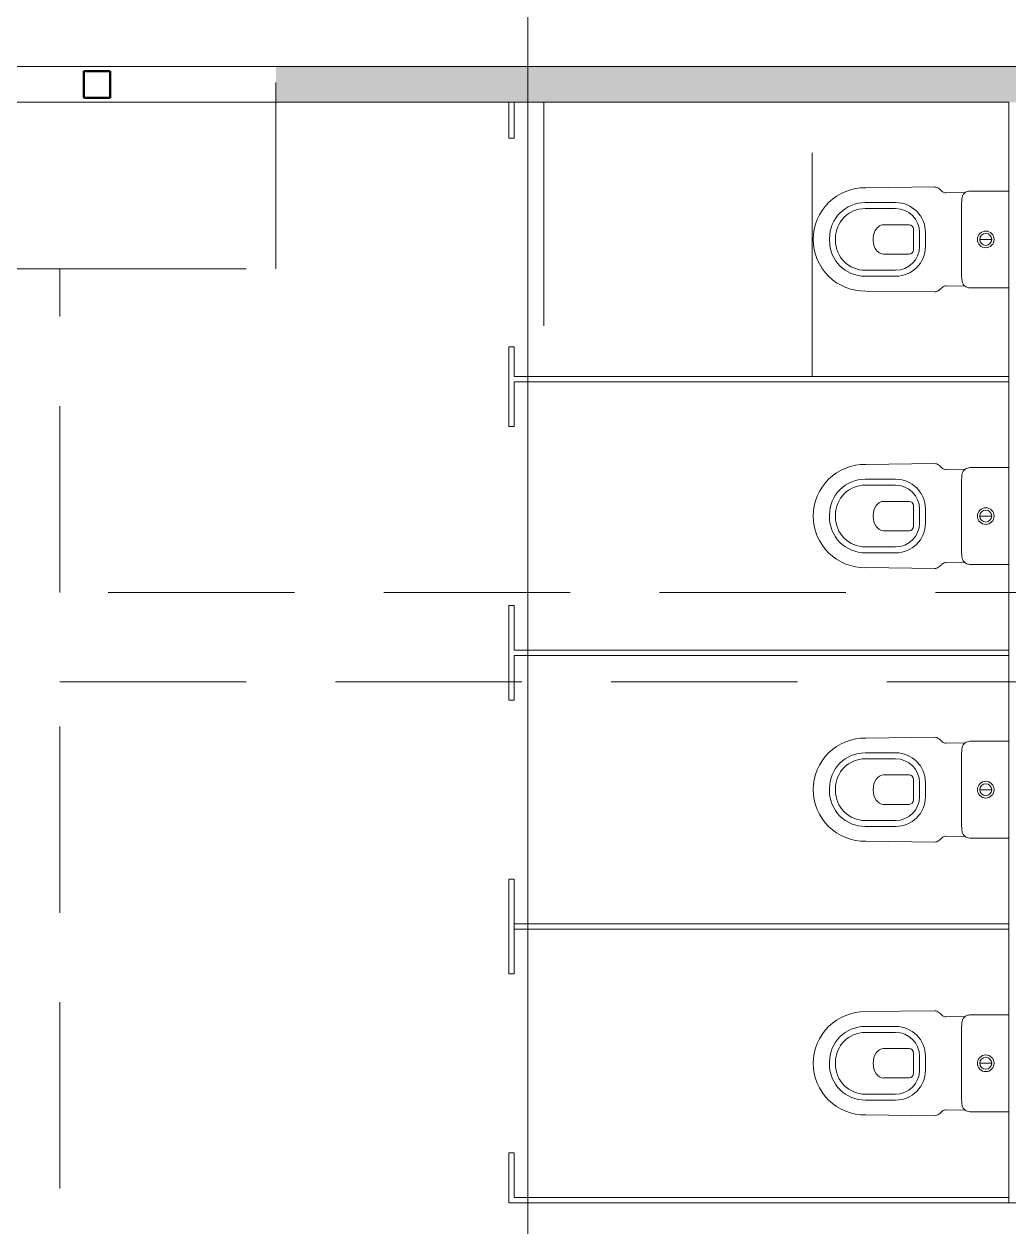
# Model space of a CAD drawing. Header units: millimetres. Extents: x 1606 to 301010, y -5142 to 244250.
# Drawn here: x 100994 to 104297, y 217296 to 221332 of the extents above; entities that cross this region are included whole.
import ezdxf

# ---------------------------------------------------------------- set-up
doc = ezdxf.new("R2010")
doc.units = ezdxf.units.MM
for name, pattern in [('_SGE_Grid Line', [16250, 15000, -625, 0, -625]), ('_SGE_Hidden', [925, 625, -300]), ('Dash', [1250, 750, -500])]:
    doc.linetypes.add(name, pattern=pattern)
for name, color, linetype, lineweight in [('0-1', 7, 'Continuous', 5), ('A-WALL-1', 253, 'Continuous', 9), ('I-WALL-1', 253, 'Continuous', 9), ('P-SANR-FIXT-1', 253, 'Continuous', 9), ('P-SANR-FIXT-2', 6, 'Dash', 9), ('S-BEAM-1', 7, '_SGE_Hidden', 18), ('S-BEAM-HDLN-1', 7, '_SGE_Hidden', 18), ('S-COLS', 52, 'Continuous', 18), ('S-COLS-SYMB', 171, 'Continuous', 50), ('S-FNDN-1', 32, '_SGE_Hidden', 18), ('S-GRID-1', 1, '_SGE_Grid Line', 13)]:
    doc.layers.add(name, color=color, linetype=linetype, lineweight=lineweight)
doc.layers.add('A-WALL-PATT-1', color=254, linetype='Continuous', lineweight=35, transparency=1)

# ---------------------------------------------------------------- blocks, each defined once
blk = doc.blocks.new('WYA_PF_WC_Toilet_Caroma_Liano_Cleanflush_Easy Height - Liano-7275037-WAREHOUSE SLAB PLAN')
at = {"layer": 'P-SANR-FIXT-1'}
for p, q in [((75739.6, 221069.1), (75414.9, 221069.1)), ((75414.9, 221069.1), (75414.9, 220937.7)), ((75739.6, 220937.7), (75739.6, 221069.1)), ((75577.3, 220971.1), (75577.3, 221011.4)), ((75420.2, 220922.6), (75421.4, 220858.8)), ((75577.3, 220910.1), (75461.8, 220910.1)), ((75577.3, 220910.1), (75692.8, 220910.1)), ((75733.2, 220858.8), (75734.3, 220922.6)), ((75401.4, 220820.4), (75404, 220588.7)), ((75577.3, 220789.1), (75553.7, 220789.1)), ((75577.3, 220789.1), (75600.8, 220789.1)), ((75750.5, 220588.7), (75753.1, 220820.4)), ((75577.3, 220749.1), (75543, 220749.1)), ((75577.3, 220769.1), (75553.7, 220769.1)), ((75577.3, 220769.1), (75600.8, 220769.1)), ((75577.3, 220749.1), (75611.5, 220749.1)), ((75528, 220734.1), (75528, 220648.6)), ((75626.5, 220734.1), (75626.5, 220648.6)), ((75453.7, 220689.1), (75453.7, 220587.1)), ((75473.7, 220689.1), (75473.7, 220587.1)), ((75680.8, 220689.1), (75680.8, 220587.1)), ((75700.8, 220689.1), (75700.8, 220587.1)), ((75577.3, 220487.1), (75573.7, 220487.1)), ((75577.3, 220467.1), (75573.7, 220467.1)), ((75577.3, 220487.1), (75580.8, 220487.1)), ((75577.3, 220467.1), (75580.8, 220467.1))]:
    blk.add_line(p, q, dxfattribs=at)
for radius in [28, 20.1]:
    blk.add_circle((75577.3, 220991.3), radius, dxfattribs=at)
for centre, radius, start, end in [((75439, 220937.7), 24.1, 180, 218.728), ((75439.4, 220934.3), 22.5, 211.539, 261.5271), ((75461.8, 221084.4), 174.3, 261.5271, 270), ((75692.8, 221084.4), 174.3, 270, 278.4729), ((75715.1, 220934.3), 22.5, 278.4729, 328.461), ((75715.5, 220937.7), 24.1, 321.272, 0), ((75421.7, 220820.6), 20.3, 138.7678, 180.3721), ((71694.1, 224134.3), 4967.2, 318.3626, 318.5371), ((75401.3, 220858.5), 20.1, 319.06, 0.7974), ((75753.3, 220858.5), 20.1, 179.2026, 220.94), ((79460.4, 224134.3), 4967.2, 221.4629, 221.6374), ((75732.8, 220820.6), 20.3, 359.6279, 41.2322), ((75553.7, 220689.1), 100, 90, 180), ((75600.8, 220689.1), 100, 0, 90), ((75553.7, 220689.1), 80, 90, 180), ((75543, 220734.1), 15, 90, 180), ((75600.8, 220689.1), 80, 0, 90), ((75611.5, 220734.1), 15, 0, 90), ((75577.6, 220585.8), 173.6, 179.0526, 269.9087), ((75573.7, 220587.1), 120, 180, 270), ((75573.7, 220587.1), 100, 180, 270), ((75577, 220585.8), 173.6, 270.0913, 0.9474), ((75580.8, 220587.1), 100, 270, 0), ((75580.8, 220587.1), 120, 270, 0)]:
    blk.add_arc(centre, radius, start, end, dxfattribs=at)
blk.add_ellipse((75577.3, 220648.6), major_axis=(49.3, 0), ratio=0.710354, start_param=3.141593, end_param=6.283185, dxfattribs=at)
blk = doc.blocks.new('WYA_PF_WC_Toilet_Ambulant - WC_Exposed Cistern-6055159-WAREHOUSE SLAB PLAN')
at = {"layer": 'P-SANR-FIXT-1'}
for p, q in [((162.3, 0), (-162.3, 0)), ((-162.3, 0), (-162.3, -131.4)), ((162.3, -131.4), (162.3, 0)), ((0, -98), (0, -57.7)), ((-157, -146.5), (-155.9, -210.3)), ((0, -159), (-115.5, -159)), ((0, -159), (115.5, -159)), ((155.9, -210.3), (157, -146.5)), ((-175.9, -248.7), (-173.3, -480.4)), ((0, -280), (-23.6, -280)), ((0, -280), (23.6, -280)), ((173.3, -480.4), (175.9, -248.7)), ((0, -320), (-34.3, -320)), ((0, -300), (-23.6, -300)), ((0, -300), (23.6, -300)), ((0, -320), (34.3, -320)), ((-49.3, -335), (-49.3, -420.5)), ((49.3, -335), (49.3, -420.5)), ((-123.6, -380), (-123.6, -482)), ((-103.6, -380), (-103.6, -482)), ((103.6, -380), (103.6, -482)), ((123.6, -380), (123.6, -482)), ((0, -582), (-3.6, -582)), ((0, -602), (-3.6, -602)), ((0, -582), (3.6, -582)), ((0, -602), (3.6, -602))]:
    blk.add_line(p, q, dxfattribs=at)
for radius in [28, 20.1]:
    blk.add_circle((0, -77.8), radius, dxfattribs=at)
for centre, radius, start, end in [((-138.2, -131.4), 24.1, 180, 218.728), ((-137.9, -134.8), 22.5, 211.539, 261.5271), ((-115.5, 15.3), 174.3, 261.5271, 270), ((115.5, 15.3), 174.3, 270, 278.4729), ((137.9, -134.8), 22.5, 278.4729, 328.461), ((138.2, -131.4), 24.1, 321.272, 360), ((-155.5, -248.5), 20.3, 138.7678, 180.3721), ((-3883.2, 3065.2), 4967.2, 318.3626, 318.5371), ((-176, -210.6), 20.1, 319.06, 0.7974), ((176, -210.6), 20.1, 179.2026, 220.94), ((3883.2, 3065.2), 4967.2, 221.4629, 221.6374), ((155.5, -248.5), 20.3, 359.6279, 41.2322), ((-23.6, -380), 100, 90, 180), ((23.6, -380), 100, 0, 90), ((-23.6, -380), 80, 90, 180), ((-34.3, -335), 15, 90, 180), ((23.6, -380), 80, 0, 90), ((34.3, -335), 15, 0, 90), ((0.3, -483.3), 173.6, 179.0526, 269.9087), ((-3.6, -482), 120, 180, 270), ((-3.6, -482), 100, 180, 270), ((-0.3, -483.3), 173.6, 270.0913, 0.9474), ((3.6, -482), 100, 270, 0), ((3.6, -482), 120, 270, 0)]:
    blk.add_arc(centre, radius, start, end, dxfattribs=at)
blk.add_ellipse((0, -420.5), major_axis=(-49.3, 0), ratio=0.710354, start_param=0, end_param=3.141593, dxfattribs=at)
at = {"layer": 'P-SANR-FIXT-2'}
for p, q in [((-460, -660), (-460, -1560)), ((460, -660), (-460, -660)), ((460, -1560), (460, -660)), ((-460, -1560), (460, -1560))]:
    blk.add_line(p, q, dxfattribs=at)
blk = doc.blocks.new('23041_Modscape EF_ Central_V22_rvt-1-WAREHOUSE SLAB PLAN')
at = {"layer": 'A-WALL-PATT-1'}
h = blk.add_hatch(color=256, dxfattribs=at)
h.paths.add_polyline_path([(83975.3, 221069.1), (84095.3, 221069.1), (84095.3, 221189.1), (82472.5, 221189.1), (82472.5, 221069.1), (82975.3, 221069.1)])
h.paths.add_polyline_path([(82172.5, 221069.1), (82172.5, 221189.1), (79942.8, 221189.1), (79942.8, 221069.1), (80739.5, 221069.1)])
h.paths.add_polyline_path([(76296.6, 221069.1), (78310, 221069.1), (78310, 221189.1), (74747.5, 221189.1), (74747.5, 221069.1), (76045.3, 221069.1)])
h.paths.add_polyline_path([(72409.3, 221069.1), (74447.5, 221069.1), (74447.5, 221189.1), (71610.3, 221189.1), (71610.3, 221069.1), (72391.3, 221069.1)])
h.paths.add_polyline_path([(78742.8, 221069.1), (78742.8, 221189.1), (78610, 221189.1), (78610, 221069.1)])
h.paths.add_polyline_path([(70351.3, 221069.1), (70410.3, 221069.1), (70410.3, 221189.1), (68191.3, 221189.1), (68191.3, 221069.1), (70231.3, 221069.1)])
h.paths.add_polyline_path([(66522.1, 221069.1), (66572.5, 221069.1), (66572.5, 221189.1), (66369.3, 221189.1), (66369.3, 221069.1)])
at = {"layer": 'A-WALL-1'}
for p, q in [((84095.3, 221189.1), (68191.3, 221189.1)), ((84095.3, 221189.1), (68191.3, 221189.1)), ((70351.3, 221069.1), (72391.3, 221069.1)), ((70351.3, 221069.1), (72391.3, 221069.1)), ((72391.3, 221069.1), (72409.3, 221069.1)), ((72409.3, 221069.1), (74069.3, 221069.1)), ((72409.3, 221069.1), (74069.3, 221069.1)), ((74069.3, 221069.1), (74069.3, 220771.4)), ((74069.3, 221069.1), (74069.3, 220771.4)), ((74069.3, 220771.4), (74069.3, 220446.8)), ((74069.3, 220771.4), (74069.3, 220446.8)), ((74069.3, 220446.8), (74069.3, 220149.1)), ((74069.3, 220446.8), (74069.3, 220149.1)), ((74069.3, 220149.1), (74069.3, 220131.1)), ((74069.3, 220131.1), (74069.3, 219843.4)), ((74069.3, 220131.1), (74069.3, 219843.4)), ((74069.3, 219843.4), (74069.3, 219518.8)), ((74069.3, 219843.4), (74069.3, 219518.8)), ((74069.3, 219518.8), (74069.3, 219231.1)), ((74069.3, 219518.8), (74069.3, 219231.1)), ((74069.3, 219231.1), (74069.3, 219213.1)), ((74069.3, 219213.1), (74069.3, 218925.4)), ((74069.3, 219213.1), (74069.3, 218925.4)), ((74069.3, 218925.4), (74069.3, 218600.8)), ((74069.3, 218925.4), (74069.3, 218600.8)), ((74069.3, 218600.8), (74069.3, 218313.1)), ((74069.3, 218600.8), (74069.3, 218313.1)), ((74069.3, 218313.1), (74069.3, 218295.1)), ((74069.3, 218295.1), (74069.3, 218007.4)), ((74069.3, 218295.1), (74069.3, 218007.4)), ((74069.3, 218007.4), (74069.3, 217682.8)), ((74069.3, 218007.4), (74069.3, 217682.8)), ((74069.3, 217682.8), (74069.3, 217497.1)), ((74069.3, 217682.8), (74069.3, 217497.1)), ((74069.3, 217497.1), (74069.3, 217395.1)), ((74069.3, 217395.1), (74069.3, 217497.1)), ((74069.3, 217377.1), (74069.3, 217395.1)), ((74069.3, 217377.1), (77319.3, 217377.1)), ((74069.3, 217377.1), (77319.3, 217377.1))]:
    blk.add_line(p, q, dxfattribs=at)
at = {"layer": 'I-WALL-1'}
for p, q in [((72391.3, 221069.1), (72391.3, 220949.1)), ((72391.3, 221069.1), (72391.3, 220949.1)), ((72391.3, 221069.1), (72409.3, 221069.1)), ((72409.3, 220949.1), (72409.3, 221069.1)), ((72409.3, 220949.1), (72409.3, 221069.1)), ((72391.3, 220949.1), (72409.3, 220949.1)), ((72409.3, 220949.1), (72391.3, 220949.1)), ((72391.3, 220249.1), (72391.3, 219981.1)), ((72409.3, 220249.1), (72391.3, 220249.1)), ((72391.3, 220249.1), (72391.3, 219981.1)), ((72391.3, 220249.1), (72409.3, 220249.1)), ((72409.3, 220149.1), (72409.3, 220249.1)), ((72409.3, 220149.1), (72409.3, 220249.1)), ((74069.3, 220149.1), (72409.3, 220149.1)), ((74069.3, 220149.1), (72409.3, 220149.1)), ((74069.3, 220149.1), (74069.3, 220131.1)), ((72409.3, 220131.1), (74069.3, 220131.1)), ((72409.3, 220131.1), (74069.3, 220131.1)), ((72409.3, 219981.1), (72409.3, 220131.1)), ((72409.3, 219981.1), (72409.3, 220131.1)), ((72391.3, 219981.1), (72409.3, 219981.1)), ((72409.3, 219981.1), (72391.3, 219981.1)), ((72391.3, 219381.1), (72391.3, 219063.1)), ((72409.3, 219381.1), (72391.3, 219381.1)), ((72391.3, 219381.1), (72391.3, 219063.1)), ((72391.3, 219381.1), (72409.3, 219381.1)), ((72409.3, 219231.1), (72409.3, 219381.1)), ((72409.3, 219231.1), (72409.3, 219381.1)), ((74069.3, 219231.1), (72409.3, 219231.1)), ((74069.3, 219231.1), (72409.3, 219231.1)), ((72409.3, 219213.1), (74069.3, 219213.1)), ((72409.3, 219213.1), (74069.3, 219213.1)), ((72409.3, 219063.1), (72409.3, 219213.1)), ((72409.3, 219063.1), (72409.3, 219213.1)), ((74069.3, 219231.1), (74069.3, 219213.1)), ((72391.3, 219063.1), (72409.3, 219063.1)), ((72409.3, 219063.1), (72391.3, 219063.1)), ((72391.3, 218463.1), (72391.3, 218145.1)), ((72409.3, 218463.1), (72391.3, 218463.1)), ((72391.3, 218463.1), (72391.3, 218145.1)), ((72391.3, 218463.1), (72409.3, 218463.1)), ((72409.3, 218145.1), (72409.3, 218463.1)), ((72409.3, 218313.1), (72409.3, 218463.1)), ((74069.3, 218313.1), (72409.3, 218313.1)), ((72409.3, 218313.1), (72409.3, 218295.1)), ((72409.3, 218295.1), (72409.3, 218313.1)), ((74069.3, 218313.1), (72409.3, 218313.1)), ((72409.3, 218295.1), (72409.3, 218313.1)), ((72409.3, 218295.1), (74069.3, 218295.1)), ((72409.3, 218295.1), (74069.3, 218295.1)), ((72409.3, 218145.1), (72409.3, 218295.1)), ((74069.3, 218313.1), (74069.3, 218295.1)), ((72391.3, 218145.1), (72409.3, 218145.1)), ((72409.3, 218145.1), (72391.3, 218145.1)), ((72391.3, 217545.1), (72391.3, 217395.1)), ((72409.3, 217545.1), (72391.3, 217545.1)), ((72391.3, 217545.1), (72391.3, 217395.1)), ((72391.3, 217545.1), (72409.3, 217545.1)), ((72409.3, 217395.1), (72409.3, 217545.1)), ((72409.3, 217395.1), (72409.3, 217545.1)), ((72391.3, 217395.1), (72391.3, 217377.1)), ((72391.3, 217377.1), (72391.3, 217395.1)), ((74069.3, 217395.1), (72409.3, 217395.1)), ((74069.3, 217395.1), (72409.3, 217395.1)), ((74069.3, 217395.1), (74069.3, 217377.1)), ((72391.3, 217377.1), (74069.3, 217377.1)), ((72391.3, 217377.1), (74069.3, 217377.1))]:
    blk.add_line(p, q, dxfattribs=at)
at = {"layer": 'P-SANR-FIXT-1'}
for name, p, rotation in [('WYA_PF_WC_Toilet_Ambulant - WC_Exposed Cistern-6055159-WAREHOUSE SLAB PLAN', (74069.3, 220609.1), 269.9999999999959), ('WYA_PF_WC_Toilet_Caroma_Liano_Cleanflush_Easy Height - Liano-7275037-WAREHOUSE SLAB PLAN', (-146999.8, 295258.4), 270.0000000000002), ('WYA_PF_WC_Toilet_Caroma_Liano_Cleanflush_Easy Height - Liano-7275037-WAREHOUSE SLAB PLAN', (-146999.8, 294340.4), 270.0000000000002), ('WYA_PF_WC_Toilet_Caroma_Liano_Cleanflush_Easy Height - Liano-7275037-WAREHOUSE SLAB PLAN', (-146999.8, 293422.4), 270.0000000000002)]:
    blk.add_blockref(name, p, dxfattribs=dict(at, rotation=rotation))
blk = doc.blocks.new('SGE_SCL-Column-Steel-SHS - OC2 - 89x6_0 SHS-2744011-WAREHOUSE SLAB PLAN')
at = {"layer": 'S-COLS-SYMB'}
for p, q in [((-44.5, -44.5), (-44.5, 44.5)), ((-44.5, 44.5), (44.5, 44.5)), ((44.5, 44.5), (44.5, -44.5)), ((44.5, -44.5), (-44.5, -44.5))]:
    blk.add_line(p, q, dxfattribs=at)

msp = doc.modelspace()

# ---------------------------------------------------------------- linework, layer by layer
at = {"layer": 'S-BEAM-1'}
for p, q in [((101113.2, 219425.1), (101113.2, 220510.1)), ((104675.7, 219425.1), (101113.2, 219425.1)), ((101113.2, 215575.1), (101113.2, 219125.1)), ((101113.2, 219125.1), (104675.7, 219125.1))]:
    msp.add_line(p, q, dxfattribs=at)
at = {"layer": 'S-BEAM-HDLN-1'}
msp.add_line((100813.2, 220510.1), (101113.2, 220510.1), dxfattribs=at)
at = {"layer": 'S-FNDN-1'}
for p, q in [((101838.5, 220510.1), (101838.5, 221710.1)), ((101113.2, 220510.1), (101838.5, 220510.1))]:
    msp.add_line(p, q, dxfattribs=at)
at = {"layer": 'S-GRID-1'}
msp.add_line((102683.5, 241000.1), (102683.5, 121161), dxfattribs=at)

# ---------------------------------------------------------------- block references
at = {"layer": '0-1'}
msp.add_blockref('23041_Modscape EF_ Central_V22_rvt-1-WAREHOUSE SLAB PLAN', (30228.2, 0), dxfattribs=at)
at = {"layer": 'S-COLS'}
msp.add_blockref('SGE_SCL-Column-Steel-SHS - OC2 - 89x6_0 SHS-2744011-WAREHOUSE SLAB PLAN', (101238.5, 221129.1), dxfattribs=at)

doc.saveas('drawing.dxf')
